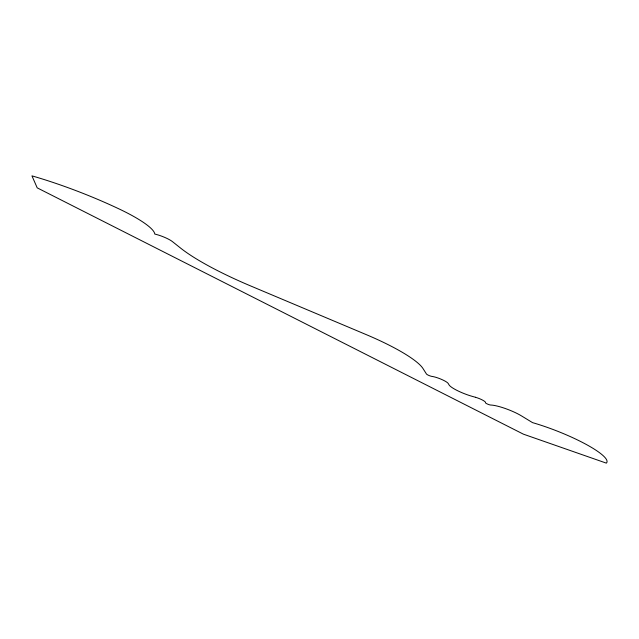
<?xml version="1.0" encoding="UTF-8"?>
<svg xmlns="http://www.w3.org/2000/svg" width="639" height="639" viewBox="0 0 639 639"><rect width="100%" height="100%" fill="white"/><g stroke="black" fill="none" stroke-linecap="round" stroke-linejoin="round"><path stroke-width="0.96" d="M475.472 397.274L472.389 396.404A18.108 3.427 21.3 0 1 449.049 384.902L448.274 383.576A10.032 1.901 21.3 0 0 441.924 379.558A10.032 1.901 21.3 0 0 432.307 376.467A3.514 0.663 21.3 0 1 428.921 375.468A3.514 0.663 21.3 0 1 426.453 373.983L423.018 368.575A78.581 14.857 21.3 0 0 366.395 334.684L250.736 285.984A111.05 20.999 21.3 0 1 180.549 248.06L172.45 241.622A12.94 2.444 21.3 0 0 154.766 234.066A65.609 12.405 21.3 0 0 121.458 210.079A118.495 22.405 21.3 0 0 31.95 175.861L37.206 187.85L523.413 434.169L606.363 463.139A58.476 11.055 21.3 0 0 586.73 444.712A58.476 11.055 21.3 0 0 532.551 422.635L521.488 415.901A20.767 3.93 21.3 0 0 490.72 405.038A3.091 0.583 21.3 0 1 487.293 403.976A3.091 0.583 21.3 0 1 485.504 402.634A7.74 1.462 21.3 0 0 475.472 397.274"/></g></svg>
